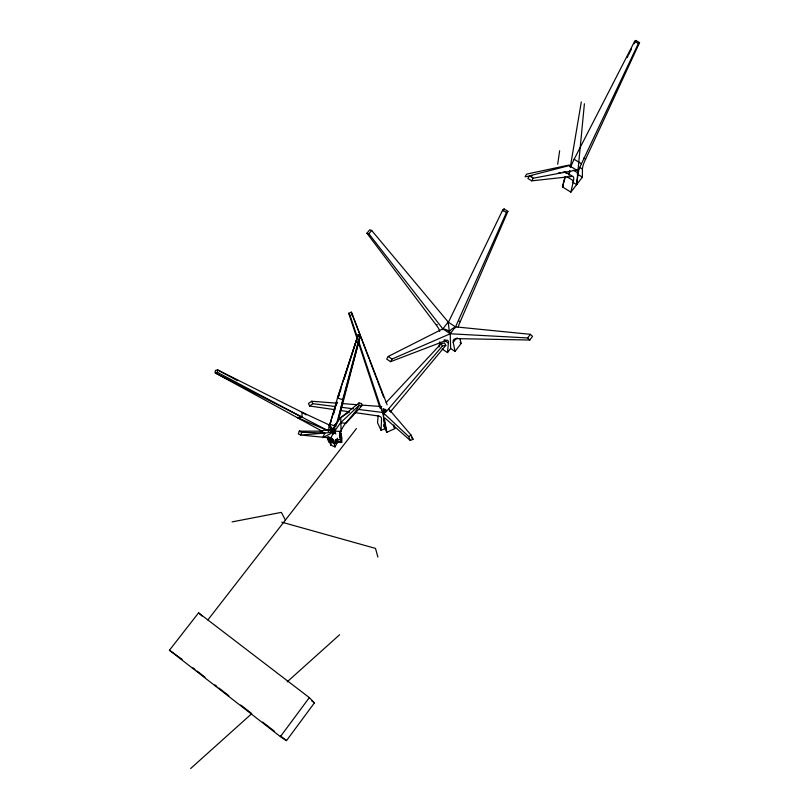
<?xml version="1.0" encoding="UTF-8"?>
<svg xmlns="http://www.w3.org/2000/svg" width="809" height="809" viewBox="0 0 809 809"><rect width="100%" height="100%" fill="white"/><g stroke="black" fill="none" stroke-linecap="round" stroke-linejoin="round"><path stroke-width="1.21" d="M335.068 440.359L337.12 442.452L341.732 442.402C334.016 428.376 354.736 416.787 358.872 405.592L358.953 402.983L361.694 403.529L361.623 406.138L345.898 423.309L340.619 422.723L334.653 431.045L333.541 434.12M564.985 176.847L562.447 186.919L570.871 192.137L582.389 177.151L582.429 169.091A20.973 4.53 -58.8 0 1 584.26 162.113L639.565 42.644L635.793 40.45L634.66 41.299L574.137 159.262A20.973 3.903 -57.7 0 0 570.81 167.109M339.841 436.375L339.962 432.704M339.972 437.396L340.093 433.735M340.225 433.472L340.306 431.015M349.154 411.993L340.791 417.626L334.865 424.867L334.653 431.045L341.064 431.541L340.791 417.626L358.953 402.983M340.255 438.468L340.174 431.298M333.207 432.552L333.298 430.105L334.168 432.38M333.581 432.896L334.006 426.94L333.793 433.098M337.12 442.452L337.191 440.227M329.03 442.351L327.847 439.57L327.938 437.143M328.727 431.025L301.888 417.09L297.216 417.555L328.727 431.025L328.95 424.846L302.091 412.266L217.55 369.895L215.376 370.471L215.214 372.909L322.599 431.47M330.871 431.854L331.043 426.93L328.95 424.846M331.791 431.662L331.923 427.971M332.539 432.704L332.63 430.257M301.888 417.09L217.388 372.332L215.214 372.909L301.888 417.09L302.091 412.266L306.237 414.875M382.344 412.206A20.154 1.972 66.9 0 1 383.567 417.1L385.66 428.436L381.059 430.317L381.555 418.829A20.276 6.573 -24.8 0 0 378.197 415.957L354.787 412.56M442.776 329.738L442.816 328.848L368.894 233.841L366.932 233.235L369.733 229.786L371.655 230.434L448.156 321.962A18.304 0.951 81.3 0 1 449.288 332.226M217.388 372.332L217.55 369.895L237.522 380.604M335.007 446.942L333.187 439.783L327.423 437.264L330.83 445.102L335.007 446.942L337.05 442.938L337.313 439.378M330.83 445.102L331.053 442.756M378.197 415.593L377.53 422.723L381.059 430.317M442.159 349.023L447.488 352.593L448.398 343.056A21.469 5.127 -56.4 0 0 446.962 340.134L390.555 361.694L386.682 359.054L388.209 356.466L442.816 328.848A18.374 6.694 -9.7 0 1 449.339 332.034M572.428 182.035L576.635 184.634L584.401 103.785M576.635 184.634L578.172 173.156A21.004 4.551 -58.7 0 1 581.449 163.742L638.382 43.464L639.565 42.644M557.704 164.288L559.646 150.717M569.142 173.793L569.506 171.538M438.974 346.879L439.823 341.792M569.061 174.522L569.678 170.83M570.305 167.139L581.307 101.934M569.061 175.351L569.91 171.215M357.305 336.19L359.55 336.878L342.713 399.686L338.192 421.004L360.43 335.462L358.185 334.774L337.484 398.038L329.86 424.29L329.981 427.698L335.027 429.306M570.871 192.137L573.439 180.771A21.024 4.662 -58.4 0 0 573.096 176.595L564.844 171.872L562.73 172.246M360.43 335.462L335.927 426.222L329.86 424.29L336.857 402.002M333.53 414.269L335.27 408.242M335.957 405.835L337.009 402.225M565.42 176.645L562.447 186.919L563.539 185.514M338.334 397.31L339.446 393.801L337.484 398.038L342.713 399.686M339.82 392.587L340.973 388.977M344.037 379.34L358.185 334.774L337.484 398.038M333.611 432.046L322.831 437.639L324.733 433.078L300.756 435.02L331.002 438.003L333.611 432.046L324.733 433.078L301.727 432.228L300.756 435.02L298.329 433.948L299.29 431.157L320.354 431.167L327.797 429.508L333.611 432.046L335.907 434.018M332.823 432.097L333.672 429.771M448.166 322.781L502.662 210.097L504.058 208.934L507.89 211.361L459.027 324.48A21.307 5.006 -57 0 0 458.218 327.311M329.86 424.29L331.225 421.165M507.89 211.361L506.444 212.484L455.558 326.866A18.395 6.684 -10.3 0 0 449.157 332.145M503.077 210.987L504.058 208.934M627.106 57.672L628.178 55.538M628.724 54.466L631.424 49.096M634.155 43.696L635.793 40.45M328.919 441.178L334.623 443.676L337.404 438.195M390.555 361.694L392.021 359.054L450.219 333.773L527.68 337.94L529.764 340.023L532.524 336.352L530.401 334.329L455.558 326.866L455.629 327.736M576.574 170.062L569.263 165.572L529.44 175.856L527.883 178.465L531.705 180.852L533.212 178.202L576.574 170.062A21.034 4.652 -58.4 0 1 578.172 173.156L573.359 170.193M286.497 740.629L314.418 702.89L309.331 697.611L198.579 612.848L169.435 650.234L280.389 736.645L286.497 740.629L280.531 735.988M280.389 736.645L309.331 697.611M527.68 337.94L530.401 334.329M450.208 333.733L442.887 328.858L448.166 322.043L455.487 326.897L450.208 333.733L450.643 348.487L455.032 351.419L461.16 343.431L459.896 338.668M455.032 351.419L453.212 342.308L456.064 338.607L529.764 340.023M456.539 338.698L457.216 337.828M447.488 352.593L450.643 348.487M439.166 346.626L439.762 345.858M207.883 619.916L356.425 428.598M439.702 331.306A21.236 6.593 38.4 0 0 438.134 327.736L436.526 325.37L437.194 324.5M368.894 233.841L371.655 230.434M339.446 435.333L340.902 433.553L340.458 432.38M386.075 402.619L441.148 343.673L444.546 342.925L445.82 345.372L392.173 409.758A20.195 6.492 -26.8 0 0 390.565 412.185M385.65 412.317L442.392 346.05L445.82 345.372M340.619 422.723L358.872 405.592L361.623 406.138M190.631 768.55L251.538 713.851M287.144 681.876L339.608 634.762M337.1 403.195L311.718 401.254L308.451 403.469L309.594 406.007L312.82 403.711L335.361 406.533M334.865 424.867L336.898 423.653M382.323 411.912L408.646 436.506L411.255 435.293L413.035 439.267L410.335 440.531L385.377 418.405A20.356 2.144 65.5 0 0 384.599 419.861L386.844 432.299L394.782 428.618L393.761 424.947M382.718 411.73L386.328 410.072M382.333 410.77L385.569 409.364M385.741 427.577L384.74 428.022L383.567 417.1A20.225 6.502 -26.7 0 1 384.326 414.127M356.668 337.313L348.73 313.285L351.379 312.153L387.137 404.803M348.73 313.285L350.064 315.51L352.633 314.408M445.708 340.387L444.778 339.76M334.623 443.676L337.05 442.938M232.031 521.906L281.36 512.38L285.385 520.086M558.432 173.015L560.597 172.63M532.433 175.755L525.092 176.736L526.619 174.107L568.596 165.167A20.994 4.389 -58 0 1 570.153 166.725M531.705 180.852L572.216 176.413M456.124 338.698L454.992 338.87A21.459 6.725 37.5 0 0 453.212 342.308M335.654 439.651L340.7 439.621L340.902 433.553L341.873 437.962L341.732 442.402L335.442 440.056M341.57 403.529L356.83 404.702M361.097 405.026L381.777 406.603M341.125 407.261L353.523 408.808M359.044 409.506L384.629 412.701M309.594 406.007L334.42 409.607M340.963 410.557L349.518 411.801M304.083 432.299L299.29 431.157L301.727 432.228M281.785 522.169L375.497 548.401L377.884 557.088M330.112 429.255L335.138 430.853M331.488 431.086L335.098 432.228M565.481 171.912L565.622 171.993A20.994 3.994 -57.4 0 1 566.088 173.52M334.865 432.815L327.797 429.508M330.79 431.339L335.411 433.361M324.733 433.078L320.354 431.167L321.972 432.603M329.071 437.153L333.187 439.783M328.727 437.184L332.206 438.7M328.1 437.163L332.721 439.186M327.857 438.003L333.611 440.521M328.252 438.882L333.986 441.39M328.606 439.934L334.319 442.442M634.66 41.299L638.382 43.464M583.714 157.998L585.554 159.13M574.137 159.262L581.449 163.742M579.497 167.301L582.429 169.091M577.13 173.925L582.389 177.151M567.089 176.847L573.439 180.771M529.44 175.856L533.212 178.202M502.662 210.097L506.444 212.484M459.188 321.082L460.119 321.699M460.068 342.703L461.16 343.431M443.949 340.083L448.398 343.056M388.209 356.466L392.021 359.054M169.435 650.234L182.076 659.335M311.404 700.584L314.418 702.89M193.017 667.85L194.999 669.397M196.992 670.944L204.95 677.143M214.891 684.879L216.883 686.436M218.875 687.984L228.816 695.72M240.748 705.013L251.69 713.528M262.632 722.053L274.564 731.336M198.579 612.848L202.028 616.033M411.589 437.649L413.035 439.267M388.724 408.96L411.255 435.293M366.932 233.235L436.526 325.37M441.148 343.673L442.392 346.05M393.73 426.485L394.782 428.618M383.779 408.545L385.468 411.943M383.81 424.674L385.66 428.436M383.678 425.888L386.844 432.299M382.849 408.889L384.447 412.317M311.718 401.254L312.82 403.711M408.646 436.506L410.335 440.531M351.379 312.153L353.644 318.119M354.018 319.1L357.669 328.737M358.114 329.91L362.523 341.529M362.958 342.672L366.437 351.834M366.861 352.967L369.015 358.63M369.44 359.752L375.356 375.346M375.77 376.438L377.024 379.734M377.439 380.837L379.502 386.277M379.917 387.359L381.15 390.605M381.555 391.687L383.597 397.057M327.23 437.345L327.847 439.57M350.064 315.51L357.366 337.373M358.731 341.479L381.929 410.952M357.841 340.852L379.118 405.218A20.104 1.962 66.9 0 1 379.997 408.09M334.127 432.38L333.642 430.105M565.279 171.852A20.983 4.399 -57.9 0 1 565.471 172.216M569.263 165.572A21.004 3.984 -57.4 0 1 570.638 166.816M449.258 331.933A18.445 0.971 81.2 0 1 450.239 333.915M389.281 410.497A20.144 1.274 66.1 0 1 389.564 411.336M381.181 408.13A20.185 5.774 -26.5 0 1 381.443 407.746"/></g></svg>
